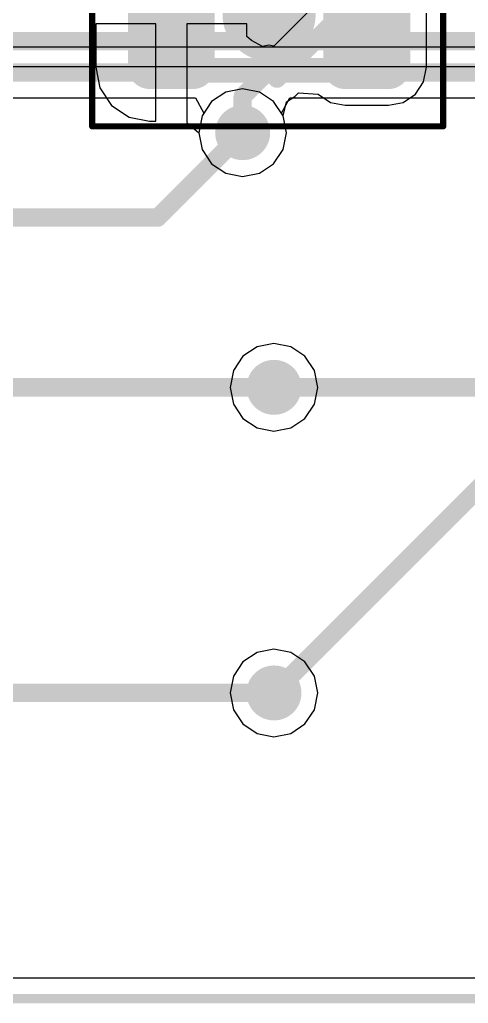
# Model space of a CAD drawing. Extents: x 17 to 262, y 47 to 156.
# Drawn here: x 125.42 to 129.09, y 47.46 to 55.51 of the extents above; entities that cross this region are included whole.
import ezdxf

# ---------------------------------------------------------------- set-up
doc = ezdxf.new("R2010")
doc.units = 0
doc.layers.get('0').update_dxf_attribs({"linetype": 'CONTINUOUS'})
for name, color, linetype in [('BOTTOMLAYER', 5, 'CONTINUOUS'), ('KEEPOUTLAYER', 6, 'CONTINUOUS'), ('MECHANICAL1', 6, 'CONTINUOUS'), ('MECHANICAL16', 56, 'CONTINUOUS'), ('MIDLAYER1', 16, 'CONTINUOUS'), ('MIDLAYER2', 76, 'CONTINUOUS'), ('MULTILAYER', 9, 'CONTINUOUS'), ('TOPLAYER', 1, 'CONTINUOUS'), ('TOPOVERLAY', 2, 'CONTINUOUS'), ('TOPPASTE', 8, 'CONTINUOUS'), ('TOPSOLDER', 216, 'CONTINUOUS'), ('VIAHOLELAYER', 16, 'CONTINUOUS')]:
    doc.layers.add(name, color=color, linetype=linetype)

# ---------------------------------------------------------------- blocks, each defined once
blk = doc.blocks.new('0805_CAP_23')
at = {"layer": 'MECHANICAL16'}
for points, const_width in [([(1.4478, 0.9652), (-1.425, 0.9652)], 0.0508), ([(-1.425, 0.9652), (-1.425, -0.95)], 0.0508), ([(1.4478, 0.9652), (1.4478, -0.95)], 0.0508), ([(0.6096, 0.508), (-0.6, 0.508)], 0.2032), ([(0.6096, -0.5), (-0.6, -0.5)], 0.2032), ([(1.4478, -0.95), (-1.425, -0.95)], 0.0508)]:
    blk.add_lwpolyline(points, dxfattribs=dict(at, const_width=const_width))
for points, const_width in [([(-1.4377, 0.9652, 1), (-1.4123, 0.9652, 1)], 0.0254), ([(-1.4377, 0.9652, 1), (-1.4123, 0.9652, 1)], 0.0254), ([(1.4351, 0.9652, 1), (1.4605, 0.9652, 1)], 0.0254), ([(1.4351, 0.9652, 1), (1.4605, 0.9652, 1)], 0.0254), ([(-0.6508, 0.508, 1), (-0.5492, 0.508, 1)], 0.1016), ([(0.5588, 0.508, 1), (0.6604, 0.508, 1)], 0.1016), ([(-0.6508, -0.5, 1), (-0.5492, -0.5, 1)], 0.1016), ([(0.5588, -0.5, 1), (0.6604, -0.5, 1)], 0.1016), ([(-1.4377, -0.95, 1), (-1.4123, -0.95, 1)], 0.0254), ([(-1.4377, -0.95, 1), (-1.4123, -0.95, 1)], 0.0254), ([(1.4351, -0.95, 1), (1.4605, -0.95, 1)], 0.0254), ([(1.4351, -0.95, 1), (1.4605, -0.95, 1)], 0.0254)]:
    blk.add_lwpolyline(points, format="xyb", close=True, dxfattribs=dict(at, const_width=const_width))
for points in [[(-1, -0.6012), (-0.6, -0.6012), (-1, 0.6096), (-0.6, 0.6096)], [(0.6096, -0.6012), (1.016, -0.6012), (0.6096, 0.6096), (1.016, 0.6096)]]:
    blk.add_solid(points, dxfattribs=at)
at = {"layer": 'TOPLAYER', "const_width": 0.1778}
for points in [[(-1.0667, 0.4826, 1), (-0.8889, 0.4826, 1)], [(-0.7111, 0.4826, 1), (-0.5333, 0.4826, 1)], [(0.5333, 0.4826, 1), (0.7111, 0.4826, 1)], [(0.8889, 0.4826, 1), (1.0667, 0.4826, 1)], [(-1.0667, -0.4826, 1), (-0.8889, -0.4826, 1)], [(-0.7111, -0.4826, 1), (-0.5333, -0.4826, 1)], [(0.5333, -0.4826, 1), (0.7111, -0.4826, 1)], [(0.8889, -0.4826, 1), (1.0667, -0.4826, 1)]]:
    blk.add_lwpolyline(points, format="xyb", close=True, dxfattribs=at)
at = {"layer": 'TOPLAYER'}
for points in [[(-0.9778, -0.6604), (-0.6222, -0.6604), (-0.9778, 0.6604), (-0.6222, 0.6604)], [(0.6222, -0.6604), (0.9778, -0.6604), (0.6222, 0.6604), (0.9778, 0.6604)], [(-1.1556, -0.4826), (-0.4444, -0.4826), (-1.1556, 0.4826), (-0.4444, 0.4826)], [(0.4444, -0.4826), (1.1556, -0.4826), (0.4444, 0.4826), (1.1556, 0.4826)]]:
    blk.add_solid(points, dxfattribs=at)
at = {"layer": 'TOPOVERLAY', "const_width": 0.762}
blk.add_lwpolyline([(0, 0.0508), (0, -0.0508)], dxfattribs=at)
at = {"layer": 'TOPOVERLAY', "const_width": 0.381}
for points in [[(-0.1905, 0.0508, 1), (0.1905, 0.0508, 1)], [(-0.1905, -0.0508, 1), (0.1905, -0.0508, 1)]]:
    blk.add_lwpolyline(points, format="xyb", close=True, dxfattribs=at)
at = {"layer": 'TOPPASTE', "const_width": 0.1778}
for points in [[(-1.0667, 0.4826, 1), (-0.8889, 0.4826, 1)], [(-0.7111, 0.4826, 1), (-0.5333, 0.4826, 1)], [(0.5333, 0.4826, 1), (0.7111, 0.4826, 1)], [(0.8889, 0.4826, 1), (1.0667, 0.4826, 1)], [(-1.0667, -0.4826, 1), (-0.8889, -0.4826, 1)], [(-0.7111, -0.4826, 1), (-0.5333, -0.4826, 1)], [(0.5333, -0.4826, 1), (0.7111, -0.4826, 1)], [(0.8889, -0.4826, 1), (1.0667, -0.4826, 1)]]:
    blk.add_lwpolyline(points, format="xyb", close=True, dxfattribs=at)
at = {"layer": 'TOPPASTE'}
for points in [[(-0.9778, -0.6604), (-0.6222, -0.6604), (-0.9778, 0.6604), (-0.6222, 0.6604)], [(0.6222, -0.6604), (0.9778, -0.6604), (0.6222, 0.6604), (0.9778, 0.6604)], [(-1.1556, -0.4826), (-0.4444, -0.4826), (-1.1556, 0.4826), (-0.4444, 0.4826)], [(0.4444, -0.4826), (1.1556, -0.4826), (0.4444, 0.4826), (1.1556, 0.4826)]]:
    blk.add_solid(points, dxfattribs=at)
at = {"layer": 'TOPSOLDER', "const_width": 0.1778}
for points in [[(-1.0667, 0.4826, 1), (-0.8889, 0.4826, 1)], [(-0.7111, 0.4826, 1), (-0.5333, 0.4826, 1)], [(0.5333, 0.4826, 1), (0.7111, 0.4826, 1)], [(0.8889, 0.4826, 1), (1.0667, 0.4826, 1)], [(-1.0667, -0.4826, 1), (-0.8889, -0.4826, 1)], [(-0.7111, -0.4826, 1), (-0.5333, -0.4826, 1)], [(0.5333, -0.4826, 1), (0.7111, -0.4826, 1)], [(0.8889, -0.4826, 1), (1.0667, -0.4826, 1)]]:
    blk.add_lwpolyline(points, format="xyb", close=True, dxfattribs=at)
at = {"layer": 'TOPSOLDER'}
for points in [[(-0.9778, -0.6604), (-0.6222, -0.6604), (-0.9778, 0.6604), (-0.6222, 0.6604)], [(0.6222, -0.6604), (0.9778, -0.6604), (0.6222, 0.6604), (0.9778, 0.6604)], [(-1.1556, -0.4826), (-0.4444, -0.4826), (-1.1556, 0.4826), (-0.4444, 0.4826)], [(0.4444, -0.4826), (1.1556, -0.4826), (0.4444, 0.4826), (1.1556, 0.4826)]]:
    blk.add_solid(points, dxfattribs=at)

msp = doc.modelspace()

# ---------------------------------------------------------------- linework, layer by layer
at = {"layer": 'BOTTOMLAYER'}
for p, q in [((127.1063, 54.9148), (126.9899, 54.837)), ((127.2437, 54.9421), (127.1063, 54.9148)), ((127.381, 54.9148), (127.2437, 54.9421)), ((127.4974, 54.837), (127.381, 54.9148)), ((126.9899, 54.837), (126.9121, 54.7206)), ((127.5752, 54.7206), (127.4974, 54.837)), ((126.9121, 54.7206), (126.8848, 54.5832)), ((127.6026, 54.5832), (127.5752, 54.7206)), ((126.8848, 54.5832), (126.9121, 54.4459)), ((127.5752, 54.4459), (127.6026, 54.5832)), ((126.9121, 54.4459), (126.9899, 54.3294)), ((127.4974, 54.3294), (127.5752, 54.4459)), ((126.9899, 54.3294), (127.1063, 54.2517)), ((127.381, 54.2517), (127.4974, 54.3294)), ((127.1063, 54.2517), (127.2437, 54.2243)), ((127.2437, 54.2243), (127.381, 54.2517)), ((131.9836, 47.6675), (124.5627, 47.6675))]:
    msp.add_line(p, q, dxfattribs=at)
at = {"layer": 'BOTTOMLAYER', "const_width": 0.225}
for points in [[(127.1312, 54.5832, 1), (127.3562, 54.5832, 1)], [(127.3875, 52.5, 1), (127.6125, 52.5, 1)], [(127.3875, 50, 1), (127.6125, 50, 1)]]:
    msp.add_lwpolyline(points, format="xyb", close=True, dxfattribs=at)
at = {"layer": 'KEEPOUTLAYER', "const_width": 0.0762}
msp.add_lwpolyline([(124.493, 47.4992), (131.993, 47.4992)], dxfattribs=at)
at = {"layer": 'MECHANICAL1', "const_width": 0.0762}
msp.add_lwpolyline([(124.493, 47.4992), (131.993, 47.4992)], dxfattribs=at)
at = {"layer": 'MIDLAYER1'}
for p, q in [((125.0876, 55.1256), (130.8458, 55.1256)), ((127.3627, 52.8316), (127.2462, 52.7538)), ((127.5, 52.8589), (127.3627, 52.8316)), ((127.6373, 52.8316), (127.5, 52.8589)), ((127.7538, 52.7538), (127.6373, 52.8316)), ((127.2462, 52.7538), (127.1684, 52.6373)), ((127.8316, 52.6373), (127.7538, 52.7538)), ((127.1684, 52.6373), (127.1411, 52.5)), ((127.8589, 52.5), (127.8316, 52.6373)), ((127.1411, 52.5), (127.1684, 52.3627)), ((127.8316, 52.3627), (127.8589, 52.5)), ((127.1684, 52.3627), (127.2462, 52.2462)), ((127.7538, 52.2462), (127.8316, 52.3627)), ((127.2462, 52.2462), (127.3627, 52.1684)), ((127.6373, 52.1684), (127.7538, 52.2462)), ((127.3627, 52.1684), (127.5, 52.1411)), ((127.5, 52.1411), (127.6373, 52.1684)), ((127.3627, 50.3316), (127.2462, 50.2538)), ((127.5, 50.3589), (127.3627, 50.3316)), ((127.6373, 50.3316), (127.5, 50.3589)), ((127.7538, 50.2538), (127.6373, 50.3316)), ((127.2462, 50.2538), (127.1684, 50.1373)), ((127.8316, 50.1373), (127.7538, 50.2538)), ((127.1684, 50.1373), (127.1411, 50)), ((127.8589, 50), (127.8316, 50.1373)), ((127.1411, 50), (127.1684, 49.8627)), ((127.8316, 49.8627), (127.8589, 50)), ((127.1684, 49.8627), (127.2462, 49.7462)), ((127.7538, 49.7462), (127.8316, 49.8627)), ((127.2462, 49.7462), (127.3627, 49.6684)), ((127.6373, 49.6684), (127.7538, 49.7462)), ((127.3627, 49.6684), (127.5, 49.6411)), ((127.5, 49.6411), (127.6373, 49.6684)), ((131.9836, 47.6675), (124.5627, 47.6675))]:
    msp.add_line(p, q, dxfattribs=at)
at = {"layer": 'MIDLAYER1', "const_width": 0.15}
for points in [[(124.8927, 55.3316), (130.8458, 55.3316)], [(126.5494, 53.8889), (127.2437, 54.5832)], [(121.7149, 53.8889), (126.5494, 53.8889)]]:
    msp.add_lwpolyline(points, dxfattribs=at)
at = {"layer": 'MIDLAYER1'}
for points, const_width in [([(127.1312, 54.5832, 1), (127.3562, 54.5832, 1)], 0.225), ([(127.2062, 54.5832, 1), (127.2812, 54.5832, 1)], 0.075), ([(126.5119, 53.8889, 1), (126.5869, 53.8889, 1)], 0.075), ([(126.5119, 53.8889, 1), (126.5869, 53.8889, 1)], 0.075), ([(127.3875, 52.5, 1), (127.6125, 52.5, 1)], 0.225), ([(127.3875, 50, 1), (127.6125, 50, 1)], 0.225)]:
    msp.add_lwpolyline(points, format="xyb", close=True, dxfattribs=dict(at, const_width=const_width))
at = {"layer": 'MIDLAYER2'}
for p, q in [((131.3681, 55.2814), (125.2083, 55.2814)), ((125.1575, 54.8695), (126.8588, 54.8695)), ((126.8588, 54.8695), (126.9267, 54.7425)), ((127.5606, 54.7425), (127.6285, 54.8695)), ((127.6285, 54.8695), (131.4534, 54.8695)), ((126.9121, 54.7206), (126.8848, 54.5832)), ((126.9267, 54.7425), (126.9121, 54.7206)), ((127.5752, 54.7206), (127.5606, 54.7425)), ((127.6026, 54.5832), (127.5752, 54.7206)), ((126.8848, 54.5832), (126.9121, 54.4459)), ((127.5752, 54.4459), (127.6026, 54.5832)), ((126.9121, 54.4459), (126.9899, 54.3294)), ((127.4974, 54.3294), (127.5752, 54.4459)), ((126.9899, 54.3294), (127.1063, 54.2517)), ((127.381, 54.2517), (127.4974, 54.3294)), ((127.1063, 54.2517), (127.2437, 54.2243)), ((127.2437, 54.2243), (127.381, 54.2517)), ((131.9836, 47.6675), (124.5627, 47.6675))]:
    msp.add_line(p, q, dxfattribs=at)
at = {"layer": 'MIDLAYER2', "const_width": 0.15}
msp.add_lwpolyline([(125.1575, 55.0754), (131.4534, 55.0754)], dxfattribs=at)
at = {"layer": 'MIDLAYER2', "const_width": 0.225}
for points in [[(127.1312, 54.5832, 1), (127.3562, 54.5832, 1)], [(127.3875, 52.5, 1), (127.6125, 52.5, 1)], [(127.3875, 50, 1), (127.6125, 50, 1)]]:
    msp.add_lwpolyline(points, format="xyb", close=True, dxfattribs=at)
at = {"layer": 'MULTILAYER', "const_width": 0.225}
for points in [[(127.1312, 54.5832, 1), (127.3562, 54.5832, 1)], [(127.3875, 52.5, 1), (127.6125, 52.5, 1)], [(127.3875, 50, 1), (127.6125, 50, 1)]]:
    msp.add_lwpolyline(points, format="xyb", close=True, dxfattribs=at)
at = {"layer": 'TOPLAYER'}
for p, q in [((128.7486, 55.118), (128.7486, 55.9573)), ((127.7714, 55.5627), (127.4991, 55.2904)), ((126.533, 55.4736), (126.0419, 55.4736)), ((126.0419, 55.4736), (126.0419, 55.118)), ((126.533, 54.6777), (126.533, 55.4736)), ((127.2781, 55.4736), (126.787, 55.4736)), ((126.787, 55.4736), (126.787, 54.6667)), ((127.2781, 55.3688), (127.2781, 55.4736)), ((127.3152, 55.337), (127.2781, 55.3688)), ((127.4051, 55.2884), (127.3152, 55.337)), ((127.4572, 55.2988), (127.4051, 55.2884)), ((127.4991, 55.2904), (127.4572, 55.2988)), ((126.0419, 55.118), (126.0755, 54.9495)), ((128.7249, 54.9991), (128.7486, 55.118)), ((128.6575, 54.8983), (128.7249, 54.9991)), ((126.0755, 54.9495), (126.1709, 54.8067)), ((127.6038, 54.8347), (127.6706, 54.8794)), ((127.6706, 54.8794), (127.7016, 54.9104)), ((127.7016, 54.9104), (127.8625, 54.8983)), ((127.8625, 54.8983), (127.9633, 54.8309)), ((128.5567, 54.8309), (128.6575, 54.8983)), ((126.1709, 54.8067), (126.3137, 54.7113)), ((127.5752, 54.7206), (127.6038, 54.8347)), ((127.9633, 54.8309), (128.0822, 54.8072)), ((128.0822, 54.8072), (128.4378, 54.8072)), ((128.4378, 54.8072), (128.5567, 54.8309)), ((127.6026, 54.5832), (127.5752, 54.7206)), ((126.3137, 54.7113), (126.4822, 54.6777)), ((126.4822, 54.6777), (126.533, 54.6777)), ((126.787, 54.6667), (126.8848, 54.5832)), ((126.8848, 54.5832), (126.9121, 54.4459)), ((127.5752, 54.4459), (127.6026, 54.5832)), ((126.9121, 54.4459), (126.9899, 54.3294)), ((127.4974, 54.3294), (127.5752, 54.4459)), ((126.9899, 54.3294), (127.1063, 54.2517)), ((127.381, 54.2517), (127.4974, 54.3294)), ((127.1063, 54.2517), (127.2437, 54.2243)), ((127.2437, 54.2243), (127.381, 54.2517)), ((131.9836, 47.6675), (124.5627, 47.6675))]:
    msp.add_line(p, q, dxfattribs=at)
at = {"layer": 'TOPLAYER', "const_width": 0.15}
for points in [[(127.525, 55.025), (129, 56.5)], [(127.2437, 54.8793), (127.4572, 55.0928)], [(127.4572, 55.0928), (127.525, 55.025)], [(127.2437, 54.5832), (127.2437, 54.8793)], [(125, 52.5), (130, 52.5)], [(127.5, 50), (130, 52.5)], [(105, 50), (127.5, 50)]]:
    msp.add_lwpolyline(points, dxfattribs=at)
at = {"layer": 'TOPLAYER'}
for points, const_width in [([(127.4197, 55.0928, 1), (127.4947, 55.0928, 1)], 0.075), ([(127.4197, 55.0928, 1), (127.4947, 55.0928, 1)], 0.075), ([(127.4875, 55.025, 1), (127.5625, 55.025, 1)], 0.075), ([(127.4875, 55.025, 1), (127.5625, 55.025, 1)], 0.075), ([(127.2062, 54.8793, 1), (127.2812, 54.8793, 1)], 0.075), ([(127.2062, 54.8793, 1), (127.2812, 54.8793, 1)], 0.075), ([(127.1312, 54.5832, 1), (127.3562, 54.5832, 1)], 0.225), ([(127.2062, 54.5832, 1), (127.2812, 54.5832, 1)], 0.075), ([(127.3875, 52.5, 1), (127.6125, 52.5, 1)], 0.225), ([(127.3875, 50, 1), (127.6125, 50, 1)], 0.225), ([(127.4625, 50, 1), (127.5375, 50, 1)], 0.075), ([(127.4625, 50, 1), (127.5375, 50, 1)], 0.075)]:
    msp.add_lwpolyline(points, format="xyb", close=True, dxfattribs=dict(at, const_width=const_width))
at = {"layer": 'VIAHOLELAYER', "const_width": 0.1}
for points in [[(127.1937, 54.5832, 1), (127.2937, 54.5832, 1)], [(127.45, 52.5, 1), (127.55, 52.5, 1)], [(127.45, 50, 1), (127.55, 50, 1)]]:
    msp.add_lwpolyline(points, format="xyb", close=True, dxfattribs=at)

# ---------------------------------------------------------------- block references
at = {"rotation": 180}
msp.add_blockref('0805_CAP_23', (127.46, 55.6006), dxfattribs=at)

doc.saveas('drawing.dxf')
